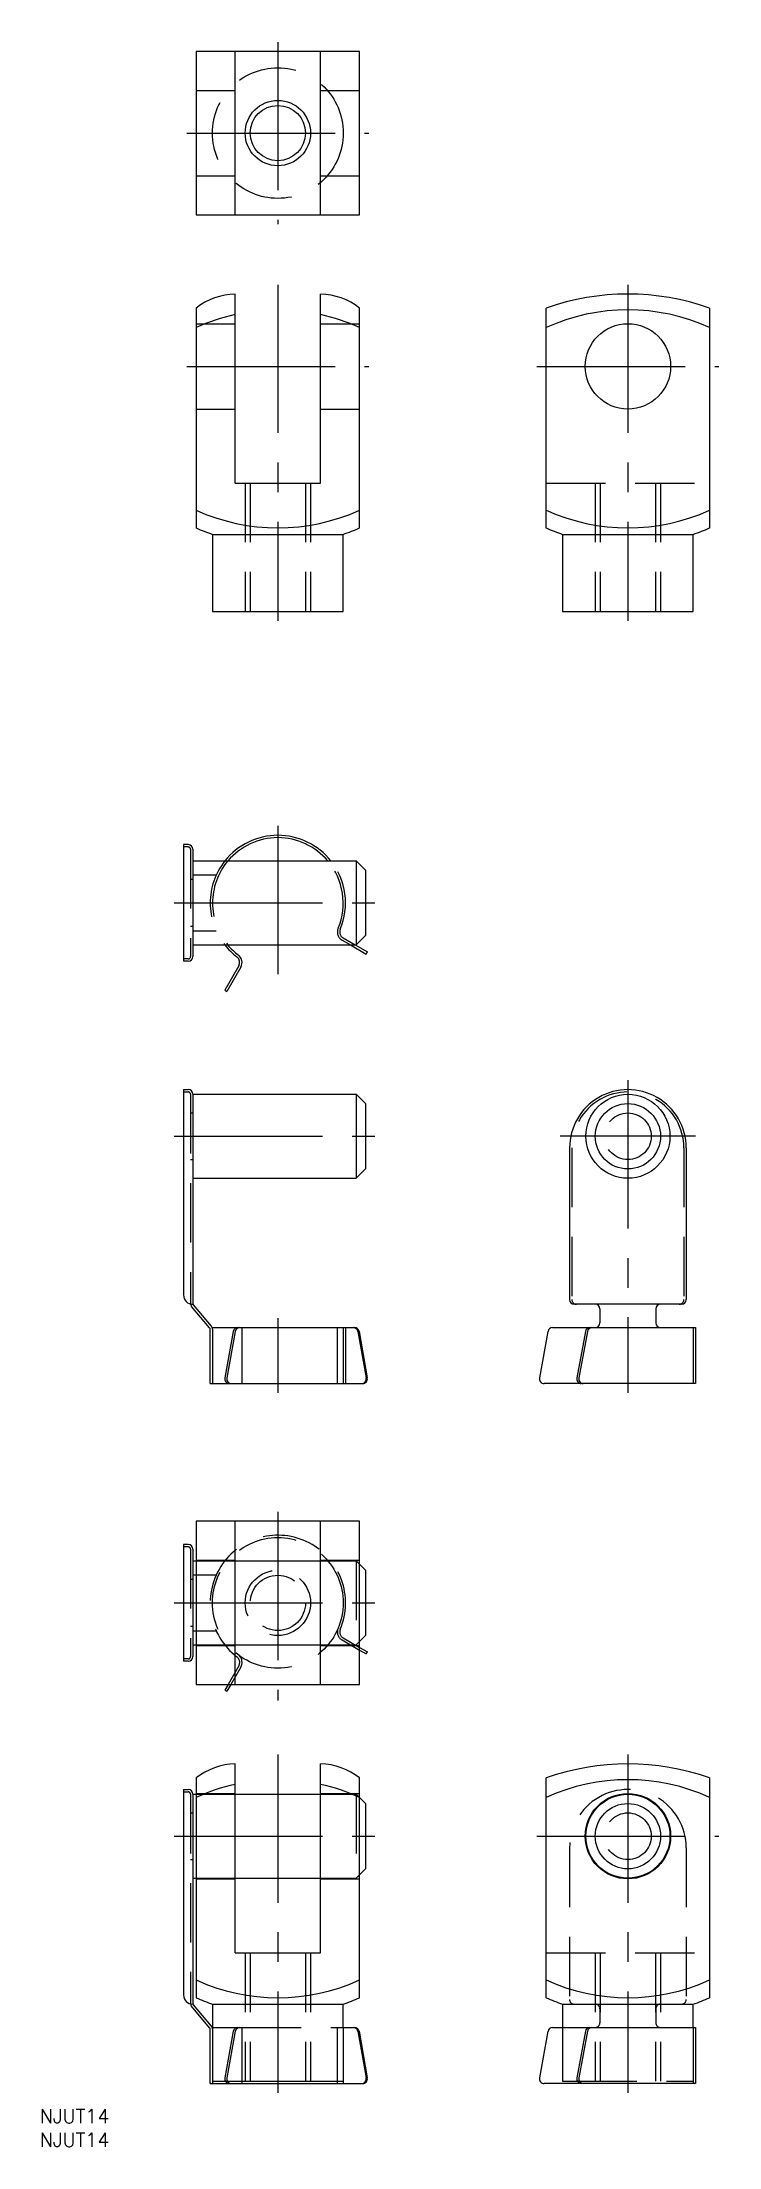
# Model space of a CAD drawing. Extents: x -51 to 94, y -117 to 334.
import ezdxf

# ---------------------------------------------------------------- set-up
doc = ezdxf.new("R2010")
doc.units = 0
doc.linetypes.add('CENTER', pattern=[50.8, 31.75, -6.35, 6.35, -6.35])
doc.linetypes.add('DASHED', pattern=[19.05, 12.7, -6.35])
doc.layers.get('0').update_dxf_attribs({"linetype": 'CONTINUOUS'})
doc.layers.add('CENTER', color=1, linetype='CENTER')
doc.styles.get("Standard").update_dxf_attribs({"font": 'txt.shx', "height": 3, "bigfont": 'bigfont.shx'})

msp = doc.modelspace()

# ---------------------------------------------------------------- linework, layer by layer
at = {"color": 7, "linetype": 'CONTINUOUS'}
for p, q in [((-17.5, 332.5), (-17.5, 297.5)), ((17.5, 332.5), (-17.5, 332.5)), ((-9.15, 297.5), (-9.15, 332.5)), ((9.15, 297.5), (9.15, 332.5)), ((17.5, 297.5), (17.5, 332.5)), ((-17.5, 297.5), (17.5, 297.5)), ((-9.15, 240), (-9.15, 280.5)), ((9.15, 240), (9.15, 280.5)), ((-17.5, 277.5), (-17.5, 230.36)), ((17.5, 230.36), (17.5, 277.5)), ((57.5, 230.36), (57.5, 277.5)), ((92.5, 277.5), (92.5, 230.36)), ((-9.15, 240), (9.15, 240)), ((-14, 229), (-14, 212.5)), ((-14, 229), (14, 229)), ((14, 212.5), (14, 229)), ((61, 229), (89, 229)), ((61, 229), (61, 212.5)), ((89, 212.5), (89, 229)), ((-14, 212.5), (14, 212.5)), ((61, 212.5), (89, 212.5)), ((-19.21, 162.5), (-20.21, 162.5)), ((-20.21, 162.5), (-20.21, 137.5)), ((-18.21, 161.5), (-18.21, 138.5)), ((-18.21, 159), (16.79, 159)), ((18.79, 157), (16.79, 159)), ((16.79, 159), (16.79, 141)), ((18.79, 157), (18.79, 143)), ((-18.21, 141), (16.79, 141)), ((15.59, 141), (18.94, 139.06)), ((16.59, 141), (19.19, 139.5)), ((16.79, 141), (18.79, 143)), ((-19.21, 137.5), (-20.21, 137.5)), ((-8.37, 136.5), (-11.37, 131.31)), ((-7.94, 136.25), (-10.94, 131.06)), ((18.94, 139.06), (19.19, 139.5)), ((-11.37, 131.31), (-10.94, 131.06)), ((-20.21, 110), (-19.21, 110)), ((-20.21, 110), (-20.21, 66)), ((-18.21, 109), (16.79, 109)), ((-18.21, 109), (-18.21, 64)), ((16.79, 109), (16.79, 91)), ((18.79, 107), (16.79, 109)), ((18.79, 107), (18.79, 93)), ((62.5, 97.5), (62.5, 65)), ((87.5, 97.5), (87.5, 65)), ((-18.21, 91), (16.79, 91)), ((16.79, 91), (18.79, 93)), ((-14.62, 58.96), (-18.47, 63.54)), ((-14.24, 59.28), (-18.09, 63.86)), ((86.5, 64), (63.5, 64)), ((-14.07, 59), (16.42, 59)), ((-7.67, 47), (-7.67, 59)), ((12.75, 47), (12.75, 59)), ((58.86, 59), (89.5, 59)), ((69, 63), (69, 60)), ((81, 63), (81, 60)), ((89.5, 59), (89.5, 47)), ((-14.5, 47), (-14.5, 58.64)), ((-9.54, 58.18), (-11.35, 48.22)), ((-9.11, 58.18), (-10.91, 48.22)), ((17.15, 58.18), (18.92, 48.22)), ((17.4, 58.18), (19.17, 48.22)), ((57.88, 58.18), (56.08, 48.21)), ((65.89, 58.18), (64.09, 48.21)), ((66.32, 58.18), (64.52, 48.21)), ((-14.5, 47), (18.19, 47)), ((89.5, 47), (57.05, 47)), ((17.5, 17.5), (-17.5, 17.5)), ((-17.5, 17.5), (-17.5, -17.5)), ((-9.15, -17.5), (-9.15, 17.5)), ((9.15, -17.5), (9.15, 17.5)), ((17.5, -17.5), (17.5, 17.5)), ((-19.21, 12.5), (-20.21, 12.5)), ((-20.21, 12.5), (-20.21, -12.5)), ((-18.21, 11.5), (-18.21, -11.5)), ((-18.21, 9), (-17.5, 9)), ((-9.15, 9), (9.15, 9)), ((18.79, 7), (17.5, 8.29)), ((18.79, 7), (18.79, -7)), ((-18.21, -9), (-17.5, -9)), ((-9.15, -9), (9.15, -9)), ((17.5, -8.29), (18.79, -7)), ((-19.21, -12.5), (-20.21, -12.5)), ((17.5, -9.53), (19.19, -10.5)), ((17.5, -10.1), (18.94, -10.94)), ((18.94, -10.94), (19.19, -10.5)), ((-17.5, -17.5), (17.5, -17.5)), ((-10.68, -17.5), (-11.37, -18.69)), ((-10.1, -17.5), (-10.94, -18.94)), ((-11.37, -18.69), (-10.94, -18.94)), ((-9.15, -75), (-9.15, -34.5)), ((9.15, -75), (9.15, -34.5)), ((-20.21, -40), (-19.21, -40)), ((-20.21, -40), (-20.21, -84)), ((-17.5, -37.5), (-17.5, -84.64)), ((17.5, -84.64), (17.5, -37.5)), ((57.5, -84.64), (57.5, -37.5)), ((92.5, -37.5), (92.5, -84.64)), ((-18.21, -41), (-17.5, -41)), ((-18.21, -41), (-18.21, -86)), ((-9.15, -41), (9.15, -41)), ((18.79, -43), (17.5, -41.71)), ((18.79, -43), (18.79, -57)), ((17.5, -58.29), (18.79, -57)), ((-18.21, -59), (-17.5, -59)), ((-9.15, -59), (9.15, -59)), ((-9.15, -75), (9.15, -75)), ((-14.62, -91.04), (-18.47, -86.46)), ((-14.24, -90.72), (-18.09, -86.14)), ((-14, -86), (14, -86)), ((-14, -86), (-14, -91)), ((14, -91), (14, -86)), ((61, -86), (89, -86)), ((61, -86), (61, -102.5)), ((89, -91), (89, -86)), ((-14.5, -103), (-14.5, -91.36)), ((-14.07, -91), (-7.67, -91)), ((-9.54, -91.82), (-11.35, -101.78)), ((-9.11, -91.82), (-10.91, -101.78)), ((-7.67, -103), (-7.67, -91)), ((12.75, -103), (12.75, -91)), ((12.75, -91), (16.42, -91)), ((17.15, -91.82), (18.92, -101.78)), ((17.4, -91.82), (19.17, -101.78)), ((57.88, -91.82), (56.08, -101.79)), ((58.86, -91), (61, -91)), ((65.89, -91.82), (64.09, -101.79)), ((66.32, -91.82), (64.52, -101.79)), ((66.86, -91), (89.5, -91)), ((89.5, -91), (89.5, -103)), ((-14.5, -103), (18.19, -103)), ((-7.67, -102.5), (12.75, -102.5)), ((89.5, -103), (57.05, -103)), ((61, -102.5), (64.2, -102.5))]:
    msp.add_line(p, q, dxfattribs=at)
at = {"color": 3, "linetype": 'DASHED'}
for p, q in [((-17.5, 324.15), (-9.15, 324.15)), ((9.15, 324.15), (17.5, 324.15)), ((-17.5, 305.85), (-9.15, 305.85)), ((9.15, 305.85), (17.5, 305.85)), ((-17.5, 274.15), (-9.15, 274.15)), ((9.15, 274.15), (17.5, 274.15)), ((-17.5, 255.85), (-9.15, 255.85)), ((9.15, 255.85), (17.5, 255.85)), ((-7, 240), (-7, 212.5)), ((-5.92, 240), (-5.92, 212.5)), ((5.92, 240), (5.92, 212.5)), ((7, 240), (7, 212.5)), ((57.5, 240), (92.5, 240)), ((68, 240), (68, 212.5)), ((69.08, 240), (69.08, 212.5)), ((80.92, 240), (80.92, 212.5)), ((82, 240), (82, 212.5)), ((-19.21, 162), (-20.21, 162)), ((-18.71, 161.5), (-18.71, 138.5)), ((-18.21, 155), (-18.71, 155)), ((-18.21, 156), (-13.2, 156)), ((-18.71, 145), (-18.21, 145)), ((-18.21, 144), (-13.2, 144)), ((13.75, 142.06), (15.59, 141)), ((14, 142.5), (16.59, 141)), ((-19.21, 138), (-20.21, 138)), ((-20.21, 109.5), (-19.21, 109.5)), ((-18.71, 109), (-18.71, 64.18)), ((-18.71, 105), (-18.21, 105)), ((-18.71, 95), (-18.21, 95)), ((63, 97.5), (63, 65)), ((87, 97.5), (87, 65)), ((14, 59), (14, 47)), ((14.5, 59), (14.5, 47)), ((89, 59), (89, 47)), ((-14, 58.64), (-14, 47)), ((-19.21, 12), (-20.21, 12)), ((-18.71, 11.5), (-18.71, -11.5)), ((-17.5, 9.15), (-9.15, 9.15)), ((9.15, 9.15), (17.5, 9.15)), ((-18.21, 5), (-18.71, 5)), ((-18.21, 6), (-13.2, 6)), ((-17.5, 9), (-9.15, 9)), ((9.15, 9), (16.79, 9)), ((16.79, 9), (16.79, -9)), ((17.5, 8.29), (16.79, 9)), ((-18.71, -5), (-18.21, -5)), ((-18.21, -6), (-13.2, -6)), ((-17.5, -9), (-9.15, -9)), ((9.15, -9), (16.79, -9)), ((13.75, -7.94), (17.5, -10.1)), ((14, -7.5), (17.5, -9.53)), ((16.79, -9), (17.5, -8.29)), ((-19.21, -12), (-20.21, -12)), ((-17.5, -9.15), (-9.15, -9.15)), ((-8.37, -13.5), (-10.68, -17.5)), ((9.15, -9.15), (17.5, -9.15)), ((-7.94, -13.75), (-10.1, -17.5)), ((-20.21, -40.5), (-19.21, -40.5)), ((-18.71, -41), (-18.71, -85.82)), ((-18.71, -45), (-18.21, -45)), ((-17.5, -40.85), (-9.15, -40.85)), ((-17.5, -41), (-9.15, -41)), ((9.15, -40.85), (17.5, -40.85)), ((9.15, -41), (16.79, -41)), ((16.79, -41), (16.79, -59)), ((17.5, -41.71), (16.79, -41)), ((62.5, -52.5), (62.5, -85)), ((87.5, -52.5), (87.5, -85)), ((-18.71, -55), (-18.21, -55)), ((16.79, -59), (17.5, -58.29)), ((-17.5, -59), (-9.15, -59)), ((-17.5, -59.15), (-9.15, -59.15)), ((9.15, -59), (16.79, -59)), ((9.15, -59.15), (17.5, -59.15)), ((-7, -75), (-7, -102.5)), ((-5.92, -75), (-5.92, -102.5)), ((5.92, -75), (5.92, -102.5)), ((7, -75), (7, -102.5)), ((57.5, -75), (92.5, -75)), ((68, -75), (68, -102.5)), ((69.08, -75), (69.08, -102.5)), ((80.92, -75), (80.92, -102.5)), ((82, -75), (82, -102.5)), ((69, -87), (69, -90)), ((81, -87), (81, -90)), ((-14, -91), (-14, -103)), ((-7.67, -91), (12.75, -91)), ((14, -91), (14, -103)), ((61, -91), (66.86, -91)), ((89, -91), (89, -103)), ((-14, -102.5), (-7.67, -102.5)), ((12.75, -102.5), (14, -102.5)), ((64.2, -102.5), (89, -102.5))]:
    msp.add_line(p, q, dxfattribs=at)
for centre, radius in [((0, 315), 14), ((75, 100), 5), ((0, 0), 14), ((0, 0), 7), ((0, 0), 5.92), ((75, -50), 5)]:
    msp.add_circle(centre, radius, dxfattribs=at)
at = {"color": 3, "linetype": 'CONTINUOUS'}
msp.add_circle((0, 315), 7, dxfattribs=at)
at = {"color": 7, "linetype": 'CONTINUOUS'}
for centre, radius in [((0, 315), 5.92), ((75, 265), 9.15), ((75, 100), 9), ((75, 100), 7), ((75, -50), 9.15), ((75, -50), 9), ((75, -50), 7)]:
    msp.add_circle(centre, radius, dxfattribs=at)
for centre, radius, start, end in [((-8.8, 266.41), 14.09, 91.4064, 128.1184), ((8.8, 266.41), 14.09, 51.8816, 88.5936), ((75, 227.95), 52.54, 70.5448, 109.4552), ((0, 234.95), 42.16, 102.535, 114.5253), ((0, 234.95), 42.16, 65.4747, 77.465), ((75, 234.95), 42.16, 65.4747, 114.5253), ((0, 272.54), 42.16, 245.4747, 294.5253), ((3.33, 278.6), 52.54, 246.6439, 250.7416), ((-3.33, 278.6), 52.54, 289.2584, 293.356), ((75, 272.54), 42.16, 245.4747, 294.5253), ((78.33, 278.6), 52.54, 246.6439, 250.7416), ((71.67, 278.6), 52.54, 289.2584, 293.356), ((-19.21, 161.5), 1, 360, 90), ((0, 150), 14.5, 38.3665, 141.6335), ((0, 150), 14, 40.0052, 139.9948), ((0, 150), 14.5, 218.3665, 232.8192), ((0, 150), 14, 220.0052, 232.8192), ((-19.21, 138.5), 1, 270, 0), ((-9.67, 137.25), 1.5, 330, 52.8192), ((-9.67, 137.25), 2, 330, 52.8192), ((-19.21, 109), 1, 0, 90), ((75, 97.5), 12.5, 359.9885, 180.0115), ((-18.21, 66), 2, 180, 270), ((-17.71, 64.18), 1, 186.9403, 220.0974), ((-17.71, 64.18), 0.5, 180, 220.0974), ((63.5, 65), 1, 180, 270), ((68, 63), 1, 0, 90), ((82, 63), 1, 90, 180), ((86.5, 65), 1, 270, 0), ((-15, 58.64), 0.5, 0, 40.0974), ((-15, 58.64), 1, 21.4035, 40.0974), ((-8.56, 58), 1, 93.3715, 169.7402), ((-8.13, 58), 1, 93.3715, 169.7402), ((16.17, 58), 1, 10.0806, 90), ((16.42, 58), 1, 10.0806, 90), ((58.87, 58), 1, 90, 169.7402), ((66.87, 58), 1, 90, 169.7402), ((67.31, 58), 1, 90, 169.7402), ((68, 60), 1, 270, 0), ((82, 60), 1, 180, 270), ((-10.37, 48), 1, 167.5357, 269.8548), ((-9.93, 48), 1, 167.5347, 269.857), ((17.94, 48), 1, 270, 12.5288), ((18.19, 48), 1, 270, 12.5288), ((57.06, 48), 1, 167.4712, 270), ((65.07, 48), 1, 167.545, 266.3663), ((65.5, 48), 1, 167.545, 266.3663), ((-19.21, 11.5), 1, 360, 90), ((-19.21, -11.5), 1, 270, 0), ((-8.8, -48.59), 14.09, 91.4064, 128.1184), ((8.8, -48.59), 14.09, 51.8816, 88.5936), ((75, -87.05), 52.54, 70.5448, 109.4552), ((-19.21, -41), 1, 0, 90), ((0, -80.05), 42.16, 102.535, 114.5253), ((0, -80.05), 42.16, 65.4747, 77.465), ((75, -80.05), 42.16, 65.4747, 114.5253), ((0, -42.46), 42.16, 245.4747, 294.5253), ((75, -42.46), 42.16, 245.4747, 294.5253), ((-18.21, -84), 2, 180, 270), ((3.33, -36.4), 52.54, 246.6439, 250.7416), ((-3.33, -36.4), 52.54, 289.2584, 293.356), ((78.33, -36.4), 52.54, 246.6439, 250.7416), ((71.67, -36.4), 52.54, 289.2584, 293.356), ((-17.71, -85.82), 1, 186.9403, 220.0974), ((-17.71, -85.82), 0.5, 180, 220.0974), ((-15, -91.36), 0.5, 0, 40.0974), ((-15, -91.36), 1, 21.4035, 40.0974), ((-8.56, -92), 1, 93.3715, 169.7402), ((-8.13, -92), 1, 93.3715, 169.7402), ((16.17, -92), 1, 10.0806, 90), ((16.42, -92), 1, 10.0806, 90), ((58.87, -92), 1, 90, 169.7402), ((66.87, -92), 1, 90, 169.7402), ((67.31, -92), 1, 90, 169.7402), ((-10.37, -102), 1, 167.5357, 269.8548), ((-9.93, -102), 1, 167.5347, 269.857), ((17.94, -102), 1, 270, 12.5288), ((18.19, -102), 1, 270, 12.5288), ((57.06, -102), 1, 167.4712, 270), ((65.07, -102), 1, 167.545, 266.3663), ((65.5, -102), 1, 167.545, 266.3663)]:
    msp.add_arc(centre, radius, start, end, dxfattribs=at)
at = {"color": 3, "linetype": 'DASHED'}
for centre, radius, start, end in [((-19.21, 161.5), 0.5, 0, 90), ((0, 150), 14.5, 141.6335, 218.3665), ((0, 150), 14, 139.9948, 220.0052), ((0, 150), 14, 337.1808, 40.0052), ((0, 150), 14.5, 337.1808, 38.3665), ((14.75, 143.79), 2, 157.1808, 240), ((14.75, 143.79), 1.5, 157.1808, 240), ((-19.21, 138.5), 0.5, 270, 0), ((-19.21, 109), 0.5, 0, 90), ((75, 97.5), 12, 359.9885, 180.0115), ((-17.71, 64.18), 1, 180, 186.9403), ((64, 65), 1, 180, 270), ((86, 65), 1, 270, 0), ((-15, 58.64), 1, 0, 21.4035), ((0, 0), 14.5, 337.1808, 232.8192), ((-19.21, 11.5), 0.5, 0, 90), ((14.75, -6.21), 2, 157.1808, 240), ((14.75, -6.21), 1.5, 157.1808, 240), ((-19.21, -11.5), 0.5, 270, 0), ((-9.67, -12.75), 1.5, 330, 52.8192), ((-9.67, -12.75), 2, 330, 52.8192), ((-19.21, -41), 0.5, 0, 90), ((75, -52.5), 12.5, 359.9885, 180.0115), ((63.5, -85), 1, 180, 270), ((86.5, -85), 1, 270, 0), ((-17.71, -85.82), 1, 180, 186.9403), ((68, -87), 1, 0, 90), ((68, -90), 1, 270, 0), ((82, -87), 1, 90, 180), ((82, -90), 1, 180, 270), ((-15, -91.36), 1, 0, 21.4035)]:
    msp.add_arc(centre, radius, start, end, dxfattribs=at)
at = {"layer": 'CENTER', "color": 1, "linetype": 'CENTER'}
for p, q in [((0, 334.5), (0, 295.5)), ((-19.5, 315), (19.5, 315)), ((0, 282.5), (0, 210.5)), ((75, 282.5), (75, 210.5)), ((-19.5, 265), (19.5, 265)), ((55.5, 265), (94.5, 265)), ((0, 166.5), (0, 129.06)), ((-22.21, 150), (20.79, 150)), ((75, 112), (75, 45)), ((-22.21, 100), (20.79, 100)), ((89.5, 100), (60.5, 100)), ((0, 61), (0, 45)), ((0, 19.5), (0, -20.94)), ((-22.21, 0), (20.79, 0)), ((0, -32.5), (0, -105)), ((75, -32.5), (75, -105)), ((-22.21, -50), (20.79, -50)), ((55.5, -50), (94.5, -50))]:
    msp.add_line(p, q, dxfattribs=at)

# ---------------------------------------------------------------- texts
at = {"color": 7, "linetype": 'CONTINUOUS'}
for p in [(-51.03, -111.5), (-51.03, -116.59)]:
    msp.add_text('NJUT14', height=3, dxfattribs=at).set_placement(p)

doc.saveas('drawing.dxf')
